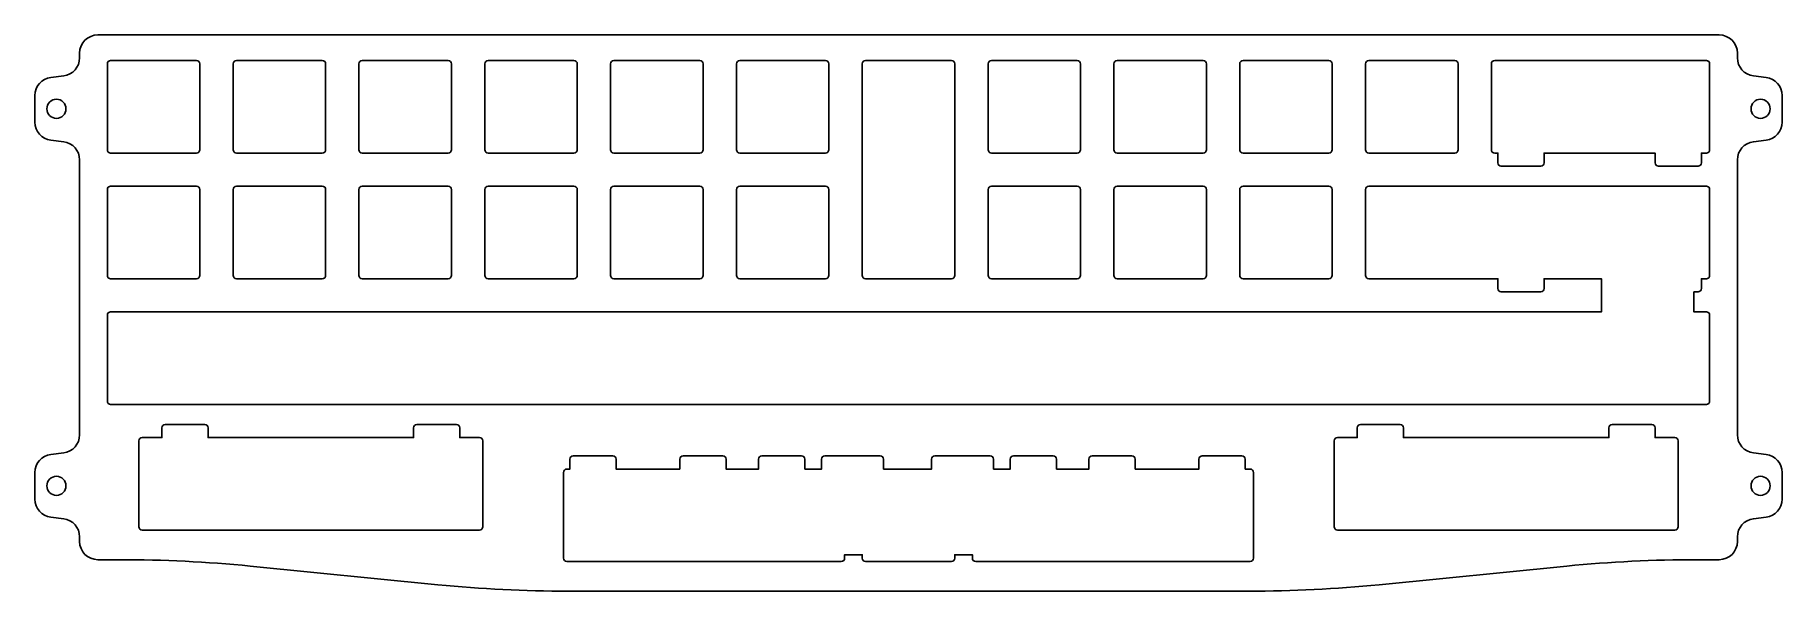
# Model space of a CAD drawing. Header units: millimetres. Extents: x -24 to 240, y 98 to 182.
import ezdxf

# ---------------------------------------------------------------- set-up
doc = ezdxf.new("R2010")
doc.units = ezdxf.units.MM
doc.header["$MEASUREMENT"] = 0
doc.layers.get('0').update_dxf_attribs({"lineweight": 0})

msp = doc.modelspace()

# ---------------------------------------------------------------- linework, layer by layer
at = {"color": 18, "lineweight": 25, "true_color": 0x000000}
for centre in [(-21.06, 170.83), (236.96, 170.83), (-21.06, 113.68), (236.96, 113.68)]:
    msp.add_circle(centre, 1.45, dxfattribs=at)
for points, knots in [([(230.7, 182.03), (230.7, 182.03), (-14.8, 182.03), (-14.8, 182.03), (-16.32, 182.03), (-17.55, 180.8), (-17.55, 179.28), (-17.55, 179.28), (-17.55, 178.56), (-17.55, 178.56), (-17.55, 177.17), (-18.59, 176), (-19.96, 175.83), (-19.96, 175.83), (-21.9, 175.59), (-21.9, 175.59), (-23.28, 175.42), (-24.31, 174.25), (-24.31, 172.86), (-24.31, 172.86), (-24.31, 168.8), (-24.31, 168.8), (-24.31, 167.41), (-23.28, 166.24), (-21.9, 166.07), (-21.9, 166.07), (-19.96, 165.83), (-19.96, 165.83), (-18.59, 165.66), (-17.55, 164.49), (-17.55, 163.1), (-17.55, 163.1), (-17.55, 121.41), (-17.55, 121.41), (-17.55, 120.02), (-18.59, 118.85), (-19.96, 118.68), (-19.96, 118.68), (-21.9, 118.44), (-21.9, 118.44), (-23.28, 118.27), (-24.31, 117.1), (-24.31, 115.71), (-24.31, 115.71), (-24.31, 111.65), (-24.31, 111.65), (-24.31, 110.26), (-23.28, 109.09), (-21.9, 108.92), (-21.9, 108.92), (-19.96, 108.68), (-19.96, 108.68), (-18.59, 108.51), (-17.55, 107.34), (-17.55, 105.95), (-17.55, 105.95), (-17.55, 105.23), (-17.55, 105.23), (-17.55, 103.71), (-16.32, 102.48), (-14.8, 102.48), (-14.8, 102.48), (-11.46, 102.48), (-11.46, 102.48), (-4.87, 102.48), (1.71, 102.16), (8.27, 101.51), (8.27, 101.51), (36.71, 98.69), (36.71, 98.69), (43.25, 98.04), (49.82, 97.72), (56.39, 97.72), (56.39, 97.72), (159.51, 97.72), (159.51, 97.72), (166.08, 97.72), (172.65, 98.04), (179.19, 98.69), (179.19, 98.69), (207.63, 101.51), (207.63, 101.51), (214.19, 102.16), (220.77, 102.48), (227.37, 102.48), (227.37, 102.48), (230.7, 102.48), (230.7, 102.48), (232.22, 102.48), (233.45, 103.71), (233.45, 105.23), (233.45, 105.23), (233.45, 105.95), (233.45, 105.95), (233.45, 107.34), (234.49, 108.51), (235.87, 108.68), (235.87, 108.68), (237.8, 108.92), (237.8, 108.92), (239.18, 109.09), (240.21, 110.26), (240.21, 111.65), (240.21, 111.65), (240.21, 115.71), (240.21, 115.71), (240.21, 117.1), (239.18, 118.27), (237.8, 118.44), (237.8, 118.44), (235.87, 118.68), (235.87, 118.68), (234.49, 118.85), (233.45, 120.02), (233.45, 121.41), (233.45, 121.41), (233.45, 163.1), (233.45, 163.1), (233.45, 164.49), (234.49, 165.66), (235.87, 165.83), (235.87, 165.83), (237.8, 166.07), (237.8, 166.07), (239.18, 166.24), (240.21, 167.41), (240.21, 168.8), (240.21, 168.8), (240.21, 172.86), (240.21, 172.86), (240.21, 174.25), (239.18, 175.42), (237.8, 175.59), (237.8, 175.59), (235.87, 175.83), (235.87, 175.83), (234.49, 176), (233.45, 177.17), (233.45, 178.56), (233.45, 178.56), (233.45, 179.28), (233.45, 179.28), (233.45, 180.8), (232.22, 182.03), (230.7, 182.03)], [0, 0, 0, 0, 1, 1, 1, 2, 2, 2, 3, 3, 3, 4, 4, 4, 5, 5, 5, 6, 6, 6, 7, 7, 7, 8, 8, 8, 9, 9, 9, 10, 10, 10, 11, 11, 11, 12, 12, 12, 13, 13, 13, 14, 14, 14, 15, 15, 15, 16, 16, 16, 17, 17, 17, 18, 18, 18, 19, 19, 19, 20, 20, 20, 21, 21, 21, 22, 22, 22, 23, 23, 23, 24, 24, 24, 25, 25, 25, 26, 26, 26, 27, 27, 27, 28, 28, 28, 29, 29, 29, 30, 30, 30, 31, 31, 31, 32, 32, 32, 33, 33, 33, 34, 34, 34, 35, 35, 35, 36, 36, 36, 37, 37, 37, 38, 38, 38, 39, 39, 39, 40, 40, 40, 41, 41, 41, 42, 42, 42, 43, 43, 43, 44, 44, 44, 45, 45, 45, 46, 46, 46, 47, 47, 47, 48, 48, 48, 48]), ([(-13.35, 164.63), (-13.35, 164.63), (-13.35, 177.63), (-13.35, 177.63), (-13.35, 177.91), (-13.13, 178.13), (-12.85, 178.13), (-12.85, 178.13), (0.15, 178.13), (0.15, 178.13), (0.43, 178.13), (0.65, 177.91), (0.65, 177.63), (0.65, 177.63), (0.65, 164.63), (0.65, 164.63), (0.65, 164.36), (0.43, 164.13), (0.15, 164.13), (0.15, 164.13), (-12.85, 164.13), (-12.85, 164.13), (-13.13, 164.13), (-13.35, 164.36), (-13.35, 164.63)], [0, 0, 0, 0, 1, 1, 1, 2, 2, 2, 3, 3, 3, 4, 4, 4, 5, 5, 5, 6, 6, 6, 7, 7, 7, 8, 8, 8, 8]), ([(6.2, 178.13), (5.92, 178.13), (5.7, 177.91), (5.7, 177.63), (5.7, 177.63), (5.7, 164.63), (5.7, 164.63), (5.7, 164.36), (5.92, 164.13), (6.2, 164.13), (6.2, 164.13), (19.2, 164.13), (19.2, 164.13), (19.48, 164.13), (19.7, 164.36), (19.7, 164.63), (19.7, 164.63), (19.7, 177.63), (19.7, 177.63), (19.7, 177.91), (19.48, 178.13), (19.2, 178.13), (19.2, 178.13), (6.2, 178.13), (6.2, 178.13)], [0, 0, 0, 0, 1, 1, 1, 2, 2, 2, 3, 3, 3, 4, 4, 4, 5, 5, 5, 6, 6, 6, 7, 7, 7, 8, 8, 8, 8]), ([(38.75, 177.63), (38.75, 177.63), (38.75, 164.63), (38.75, 164.63), (38.75, 164.36), (38.53, 164.13), (38.25, 164.13), (38.25, 164.13), (25.25, 164.13), (25.25, 164.13), (24.97, 164.13), (24.75, 164.36), (24.75, 164.63), (24.75, 164.63), (24.75, 177.63), (24.75, 177.63), (24.75, 177.91), (24.97, 178.13), (25.25, 178.13), (25.25, 178.13), (38.25, 178.13), (38.25, 178.13), (38.53, 178.13), (38.75, 177.91), (38.75, 177.63)], [0, 0, 0, 0, 1, 1, 1, 2, 2, 2, 3, 3, 3, 4, 4, 4, 5, 5, 5, 6, 6, 6, 7, 7, 7, 8, 8, 8, 8]), ([(57.3, 164.13), (57.3, 164.13), (44.3, 164.13), (44.3, 164.13), (44.02, 164.13), (43.8, 164.36), (43.8, 164.63), (43.8, 164.63), (43.8, 177.63), (43.8, 177.63), (43.8, 177.91), (44.02, 178.13), (44.3, 178.13), (44.3, 178.13), (57.3, 178.13), (57.3, 178.13), (57.58, 178.13), (57.8, 177.91), (57.8, 177.63), (57.8, 177.63), (57.8, 164.63), (57.8, 164.63), (57.8, 164.36), (57.58, 164.13), (57.3, 164.13)], [0, 0, 0, 0, 1, 1, 1, 2, 2, 2, 3, 3, 3, 4, 4, 4, 5, 5, 5, 6, 6, 6, 7, 7, 7, 8, 8, 8, 8]), ([(62.85, 164.63), (62.85, 164.36), (63.07, 164.13), (63.35, 164.13), (63.35, 164.13), (76.35, 164.13), (76.35, 164.13), (76.63, 164.13), (76.85, 164.36), (76.85, 164.63), (76.85, 164.63), (76.85, 177.63), (76.85, 177.63), (76.85, 177.91), (76.63, 178.13), (76.35, 178.13), (76.35, 178.13), (63.35, 178.13), (63.35, 178.13), (63.07, 178.13), (62.85, 177.91), (62.85, 177.63), (62.85, 177.63), (62.85, 164.63), (62.85, 164.63)], [0, 0, 0, 0, 1, 1, 1, 2, 2, 2, 3, 3, 3, 4, 4, 4, 5, 5, 5, 6, 6, 6, 7, 7, 7, 8, 8, 8, 8]), ([(81.9, 164.63), (81.9, 164.36), (82.12, 164.13), (82.4, 164.13), (82.4, 164.13), (95.4, 164.13), (95.4, 164.13), (95.68, 164.13), (95.9, 164.36), (95.9, 164.63), (95.9, 164.63), (95.9, 177.63), (95.9, 177.63), (95.9, 177.91), (95.68, 178.13), (95.4, 178.13), (95.4, 178.13), (82.4, 178.13), (82.4, 178.13), (82.12, 178.13), (81.9, 177.91), (81.9, 177.63), (81.9, 177.63), (81.9, 164.63), (81.9, 164.63)], [0, 0, 0, 0, 1, 1, 1, 2, 2, 2, 3, 3, 3, 4, 4, 4, 5, 5, 5, 6, 6, 6, 7, 7, 7, 8, 8, 8, 8]), ([(100.95, 145.58), (100.95, 145.58), (100.95, 177.63), (100.95, 177.63), (100.95, 177.91), (101.17, 178.13), (101.45, 178.13), (101.45, 178.13), (114.45, 178.13), (114.45, 178.13), (114.73, 178.13), (114.95, 177.91), (114.95, 177.63), (114.95, 177.63), (114.95, 145.58), (114.95, 145.58), (114.95, 145.31), (114.73, 145.08), (114.45, 145.08), (114.45, 145.08), (101.45, 145.08), (101.45, 145.08), (101.17, 145.08), (100.95, 145.31), (100.95, 145.58)], [0, 0, 0, 0, 1, 1, 1, 2, 2, 2, 3, 3, 3, 4, 4, 4, 5, 5, 5, 6, 6, 6, 7, 7, 7, 8, 8, 8, 8]), ([(134, 177.63), (134, 177.63), (134, 164.63), (134, 164.63), (134, 164.36), (133.78, 164.13), (133.5, 164.13), (133.5, 164.13), (120.5, 164.13), (120.5, 164.13), (120.22, 164.13), (120, 164.36), (120, 164.63), (120, 164.63), (120, 177.63), (120, 177.63), (120, 177.91), (120.22, 178.13), (120.5, 178.13), (120.5, 178.13), (133.5, 178.13), (133.5, 178.13), (133.78, 178.13), (134, 177.91), (134, 177.63)], [0, 0, 0, 0, 1, 1, 1, 2, 2, 2, 3, 3, 3, 4, 4, 4, 5, 5, 5, 6, 6, 6, 7, 7, 7, 8, 8, 8, 8]), ([(139.05, 164.63), (139.05, 164.63), (139.05, 177.63), (139.05, 177.63), (139.05, 177.91), (139.27, 178.13), (139.55, 178.13), (139.55, 178.13), (152.55, 178.13), (152.55, 178.13), (152.83, 178.13), (153.05, 177.91), (153.05, 177.63), (153.05, 177.63), (153.05, 164.63), (153.05, 164.63), (153.05, 164.36), (152.83, 164.13), (152.55, 164.13), (152.55, 164.13), (139.55, 164.13), (139.55, 164.13), (139.27, 164.13), (139.05, 164.36), (139.05, 164.63)], [0, 0, 0, 0, 1, 1, 1, 2, 2, 2, 3, 3, 3, 4, 4, 4, 5, 5, 5, 6, 6, 6, 7, 7, 7, 8, 8, 8, 8]), ([(158.6, 178.13), (158.32, 178.13), (158.1, 177.91), (158.1, 177.63), (158.1, 177.63), (158.1, 164.63), (158.1, 164.63), (158.1, 164.36), (158.32, 164.13), (158.6, 164.13), (158.6, 164.13), (171.6, 164.13), (171.6, 164.13), (171.88, 164.13), (172.1, 164.36), (172.1, 164.63), (172.1, 164.63), (172.1, 177.63), (172.1, 177.63), (172.1, 177.91), (171.88, 178.13), (171.6, 178.13), (171.6, 178.13), (158.6, 178.13), (158.6, 178.13)], [0, 0, 0, 0, 1, 1, 1, 2, 2, 2, 3, 3, 3, 4, 4, 4, 5, 5, 5, 6, 6, 6, 7, 7, 7, 8, 8, 8, 8]), ([(177.15, 164.63), (177.15, 164.63), (177.15, 177.63), (177.15, 177.63), (177.15, 177.91), (177.37, 178.13), (177.65, 178.13), (177.65, 178.13), (190.65, 178.13), (190.65, 178.13), (190.93, 178.13), (191.15, 177.91), (191.15, 177.63), (191.15, 177.63), (191.15, 164.63), (191.15, 164.63), (191.15, 164.36), (190.93, 164.13), (190.65, 164.13), (190.65, 164.13), (177.65, 164.13), (177.65, 164.13), (177.37, 164.13), (177.15, 164.36), (177.15, 164.63)], [0, 0, 0, 0, 1, 1, 1, 2, 2, 2, 3, 3, 3, 4, 4, 4, 5, 5, 5, 6, 6, 6, 7, 7, 7, 8, 8, 8, 8]), ([(228.75, 178.13), (228.75, 178.13), (196.7, 178.13), (196.7, 178.13), (196.42, 178.13), (196.2, 177.91), (196.2, 177.63), (196.2, 177.63), (196.2, 164.63), (196.2, 164.63), (196.2, 164.36), (196.42, 164.13), (196.7, 164.13), (196.7, 164.13), (197.18, 164.13), (197.18, 164.13), (197.18, 164.13), (197.18, 162.63), (197.18, 162.63), (197.18, 162.36), (197.4, 162.13), (197.68, 162.13), (197.68, 162.13), (203.68, 162.13), (203.68, 162.13), (203.95, 162.13), (204.18, 162.36), (204.18, 162.63), (204.18, 162.63), (204.18, 164.13), (204.18, 164.13), (204.18, 164.13), (220.99, 164.13), (220.99, 164.13), (220.99, 164.13), (220.99, 162.63), (220.99, 162.63), (220.99, 162.36), (221.21, 162.13), (221.49, 162.13), (221.49, 162.13), (227.49, 162.13), (227.49, 162.13), (227.77, 162.13), (227.99, 162.36), (227.99, 162.63), (227.99, 162.63), (227.99, 164.13), (227.99, 164.13), (227.99, 164.13), (228.75, 164.13), (228.75, 164.13), (229.03, 164.13), (229.25, 164.36), (229.25, 164.63), (229.25, 164.63), (229.25, 177.63), (229.25, 177.63), (229.25, 177.91), (229.03, 178.13), (228.75, 178.13)], [0, 0, 0, 0, 1, 1, 1, 2, 2, 2, 3, 3, 3, 4, 4, 4, 5, 5, 5, 6, 6, 6, 7, 7, 7, 8, 8, 8, 9, 9, 9, 10, 10, 10, 11, 11, 11, 12, 12, 12, 13, 13, 13, 14, 14, 14, 15, 15, 15, 16, 16, 16, 17, 17, 17, 18, 18, 18, 19, 19, 19, 20, 20, 20, 20]), ([(-13.35, 145.58), (-13.35, 145.58), (-13.35, 158.58), (-13.35, 158.58), (-13.35, 158.86), (-13.13, 159.08), (-12.85, 159.08), (-12.85, 159.08), (0.15, 159.08), (0.15, 159.08), (0.43, 159.08), (0.65, 158.86), (0.65, 158.58), (0.65, 158.58), (0.65, 145.58), (0.65, 145.58), (0.65, 145.31), (0.43, 145.08), (0.15, 145.08), (0.15, 145.08), (-12.85, 145.08), (-12.85, 145.08), (-13.13, 145.08), (-13.35, 145.31), (-13.35, 145.58)], [0, 0, 0, 0, 1, 1, 1, 2, 2, 2, 3, 3, 3, 4, 4, 4, 5, 5, 5, 6, 6, 6, 7, 7, 7, 8, 8, 8, 8]), ([(227.49, 143.08), (227.77, 143.08), (227.99, 143.31), (227.99, 143.58), (227.99, 143.58), (227.99, 145.08), (227.99, 145.08), (227.99, 145.08), (228.75, 145.08), (228.75, 145.08), (229.03, 145.08), (229.25, 145.31), (229.25, 145.58), (229.25, 145.58), (229.25, 158.58), (229.25, 158.58), (229.25, 158.86), (229.03, 159.08), (228.75, 159.08), (228.75, 159.08), (177.65, 159.08), (177.65, 159.08), (177.37, 159.08), (177.15, 158.86), (177.15, 158.58), (177.15, 158.58), (177.15, 145.58), (177.15, 145.58), (177.15, 145.31), (177.37, 145.08), (177.65, 145.08), (177.65, 145.08), (197.18, 145.08), (197.18, 145.08), (197.18, 145.08), (197.18, 143.58), (197.18, 143.58), (197.18, 143.31), (197.4, 143.08), (197.68, 143.08), (197.68, 143.08), (203.68, 143.08), (203.68, 143.08), (203.95, 143.08), (204.18, 143.31), (204.18, 143.58), (204.18, 143.58), (204.18, 145.08), (204.18, 145.08), (204.18, 145.08), (212.87, 145.08), (212.87, 145.08), (212.87, 145.08), (212.87, 140.03), (212.87, 140.03), (212.87, 140.03), (-12.85, 140.03), (-12.85, 140.03), (-13.13, 140.03), (-13.35, 139.81), (-13.35, 139.53), (-13.35, 139.53), (-13.35, 126.53), (-13.35, 126.53), (-13.35, 126.26), (-13.13, 126.03), (-12.85, 126.03), (-12.85, 126.03), (228.75, 126.03), (228.75, 126.03), (229.03, 126.03), (229.25, 126.26), (229.25, 126.53), (229.25, 126.53), (229.25, 139.53), (229.25, 139.53), (229.25, 139.81), (229.03, 140.03), (228.75, 140.03), (228.75, 140.03), (226.87, 140.03), (226.87, 140.03), (226.87, 140.03), (226.87, 143.08), (226.87, 143.08), (226.87, 143.08), (227.49, 143.08), (227.49, 143.08)], [0, 0, 0, 0, 1, 1, 1, 2, 2, 2, 3, 3, 3, 4, 4, 4, 5, 5, 5, 6, 6, 6, 7, 7, 7, 8, 8, 8, 9, 9, 9, 10, 10, 10, 11, 11, 11, 12, 12, 12, 13, 13, 13, 14, 14, 14, 15, 15, 15, 16, 16, 16, 17, 17, 17, 18, 18, 18, 19, 19, 19, 20, 20, 20, 21, 21, 21, 22, 22, 22, 23, 23, 23, 24, 24, 24, 25, 25, 25, 26, 26, 26, 27, 27, 27, 28, 28, 28, 29, 29, 29, 29]), ([(6.2, 159.08), (5.92, 159.08), (5.7, 158.86), (5.7, 158.58), (5.7, 158.58), (5.7, 145.58), (5.7, 145.58), (5.7, 145.31), (5.92, 145.08), (6.2, 145.08), (6.2, 145.08), (19.2, 145.08), (19.2, 145.08), (19.48, 145.08), (19.7, 145.31), (19.7, 145.58), (19.7, 145.58), (19.7, 158.58), (19.7, 158.58), (19.7, 158.86), (19.48, 159.08), (19.2, 159.08), (19.2, 159.08), (6.2, 159.08), (6.2, 159.08)], [0, 0, 0, 0, 1, 1, 1, 2, 2, 2, 3, 3, 3, 4, 4, 4, 5, 5, 5, 6, 6, 6, 7, 7, 7, 8, 8, 8, 8]), ([(38.75, 158.58), (38.75, 158.58), (38.75, 145.58), (38.75, 145.58), (38.75, 145.31), (38.53, 145.08), (38.25, 145.08), (38.25, 145.08), (25.25, 145.08), (25.25, 145.08), (24.97, 145.08), (24.75, 145.31), (24.75, 145.58), (24.75, 145.58), (24.75, 158.58), (24.75, 158.58), (24.75, 158.86), (24.97, 159.08), (25.25, 159.08), (25.25, 159.08), (38.25, 159.08), (38.25, 159.08), (38.53, 159.08), (38.75, 158.86), (38.75, 158.58)], [0, 0, 0, 0, 1, 1, 1, 2, 2, 2, 3, 3, 3, 4, 4, 4, 5, 5, 5, 6, 6, 6, 7, 7, 7, 8, 8, 8, 8]), ([(57.3, 145.08), (57.3, 145.08), (44.3, 145.08), (44.3, 145.08), (44.02, 145.08), (43.8, 145.31), (43.8, 145.58), (43.8, 145.58), (43.8, 158.58), (43.8, 158.58), (43.8, 158.86), (44.02, 159.08), (44.3, 159.08), (44.3, 159.08), (57.3, 159.08), (57.3, 159.08), (57.58, 159.08), (57.8, 158.86), (57.8, 158.58), (57.8, 158.58), (57.8, 145.58), (57.8, 145.58), (57.8, 145.31), (57.58, 145.08), (57.3, 145.08)], [0, 0, 0, 0, 1, 1, 1, 2, 2, 2, 3, 3, 3, 4, 4, 4, 5, 5, 5, 6, 6, 6, 7, 7, 7, 8, 8, 8, 8]), ([(62.85, 145.58), (62.85, 145.31), (63.07, 145.08), (63.35, 145.08), (63.35, 145.08), (76.35, 145.08), (76.35, 145.08), (76.63, 145.08), (76.85, 145.31), (76.85, 145.58), (76.85, 145.58), (76.85, 158.58), (76.85, 158.58), (76.85, 158.86), (76.63, 159.08), (76.35, 159.08), (76.35, 159.08), (63.35, 159.08), (63.35, 159.08), (63.07, 159.08), (62.85, 158.86), (62.85, 158.58), (62.85, 158.58), (62.85, 145.58), (62.85, 145.58)], [0, 0, 0, 0, 1, 1, 1, 2, 2, 2, 3, 3, 3, 4, 4, 4, 5, 5, 5, 6, 6, 6, 7, 7, 7, 8, 8, 8, 8]), ([(81.9, 145.58), (81.9, 145.31), (82.12, 145.08), (82.4, 145.08), (82.4, 145.08), (95.4, 145.08), (95.4, 145.08), (95.68, 145.08), (95.9, 145.31), (95.9, 145.58), (95.9, 145.58), (95.9, 158.58), (95.9, 158.58), (95.9, 158.86), (95.68, 159.08), (95.4, 159.08), (95.4, 159.08), (82.4, 159.08), (82.4, 159.08), (82.12, 159.08), (81.9, 158.86), (81.9, 158.58), (81.9, 158.58), (81.9, 145.58), (81.9, 145.58)], [0, 0, 0, 0, 1, 1, 1, 2, 2, 2, 3, 3, 3, 4, 4, 4, 5, 5, 5, 6, 6, 6, 7, 7, 7, 8, 8, 8, 8]), ([(134, 158.58), (134, 158.58), (134, 145.58), (134, 145.58), (134, 145.31), (133.78, 145.08), (133.5, 145.08), (133.5, 145.08), (120.5, 145.08), (120.5, 145.08), (120.22, 145.08), (120, 145.31), (120, 145.58), (120, 145.58), (120, 158.58), (120, 158.58), (120, 158.86), (120.22, 159.08), (120.5, 159.08), (120.5, 159.08), (133.5, 159.08), (133.5, 159.08), (133.78, 159.08), (134, 158.86), (134, 158.58)], [0, 0, 0, 0, 1, 1, 1, 2, 2, 2, 3, 3, 3, 4, 4, 4, 5, 5, 5, 6, 6, 6, 7, 7, 7, 8, 8, 8, 8]), ([(153.05, 158.58), (153.05, 158.86), (152.83, 159.08), (152.55, 159.08), (152.55, 159.08), (139.55, 159.08), (139.55, 159.08), (139.27, 159.08), (139.05, 158.86), (139.05, 158.58), (139.05, 158.58), (139.05, 145.58), (139.05, 145.58), (139.05, 145.31), (139.27, 145.08), (139.55, 145.08), (139.55, 145.08), (152.55, 145.08), (152.55, 145.08), (152.83, 145.08), (153.05, 145.31), (153.05, 145.58), (153.05, 145.58), (153.05, 158.58), (153.05, 158.58)], [0, 0, 0, 0, 1, 1, 1, 2, 2, 2, 3, 3, 3, 4, 4, 4, 5, 5, 5, 6, 6, 6, 7, 7, 7, 8, 8, 8, 8]), ([(158.6, 159.08), (158.32, 159.08), (158.1, 158.86), (158.1, 158.58), (158.1, 158.58), (158.1, 145.58), (158.1, 145.58), (158.1, 145.31), (158.32, 145.08), (158.6, 145.08), (158.6, 145.08), (171.6, 145.08), (171.6, 145.08), (171.88, 145.08), (172.1, 145.31), (172.1, 145.58), (172.1, 145.58), (172.1, 158.58), (172.1, 158.58), (172.1, 158.86), (171.88, 159.08), (171.6, 159.08), (171.6, 159.08), (158.6, 159.08), (158.6, 159.08)], [0, 0, 0, 0, 1, 1, 1, 2, 2, 2, 3, 3, 3, 4, 4, 4, 5, 5, 5, 6, 6, 6, 7, 7, 7, 8, 8, 8, 8]), ([(43.01, 120.98), (43.01, 120.98), (40.01, 120.98), (40.01, 120.98), (40.01, 120.98), (40.01, 122.48), (40.01, 122.48), (40.01, 122.76), (39.79, 122.98), (39.51, 122.98), (39.51, 122.98), (33.51, 122.98), (33.51, 122.98), (33.24, 122.98), (33.01, 122.76), (33.01, 122.48), (33.01, 122.48), (33.01, 120.98), (33.01, 120.98), (33.01, 120.98), (23.96, 120.98), (23.96, 120.98), (23.96, 120.98), (10.96, 120.98), (10.96, 120.98), (10.96, 120.98), (1.91, 120.98), (1.91, 120.98), (1.91, 120.98), (1.91, 122.48), (1.91, 122.48), (1.91, 122.76), (1.69, 122.98), (1.41, 122.98), (1.41, 122.98), (-4.59, 122.98), (-4.59, 122.98), (-4.86, 122.98), (-5.09, 122.76), (-5.09, 122.48), (-5.09, 122.48), (-5.09, 120.98), (-5.09, 120.98), (-5.09, 120.98), (-8.09, 120.98), (-8.09, 120.98), (-8.36, 120.98), (-8.59, 120.76), (-8.59, 120.48), (-8.59, 120.48), (-8.59, 107.48), (-8.59, 107.48), (-8.59, 107.21), (-8.36, 106.98), (-8.09, 106.98), (-8.09, 106.98), (10.96, 106.98), (10.96, 106.98), (10.96, 106.98), (23.96, 106.98), (23.96, 106.98), (23.96, 106.98), (43.01, 106.98), (43.01, 106.98), (43.29, 106.98), (43.51, 107.21), (43.51, 107.48), (43.51, 107.48), (43.51, 120.48), (43.51, 120.48), (43.51, 120.76), (43.29, 120.98), (43.01, 120.98)], [0, 0, 0, 0, 1, 1, 1, 2, 2, 2, 3, 3, 3, 4, 4, 4, 5, 5, 5, 6, 6, 6, 7, 7, 7, 8, 8, 8, 9, 9, 9, 10, 10, 10, 11, 11, 11, 12, 12, 12, 13, 13, 13, 14, 14, 14, 15, 15, 15, 16, 16, 16, 17, 17, 17, 18, 18, 18, 19, 19, 19, 20, 20, 20, 21, 21, 21, 22, 22, 22, 23, 23, 23, 24, 24, 24, 24]), ([(223.99, 120.98), (223.99, 120.98), (220.99, 120.98), (220.99, 120.98), (220.99, 120.98), (220.99, 122.48), (220.99, 122.48), (220.99, 122.76), (220.76, 122.98), (220.49, 122.98), (220.49, 122.98), (214.49, 122.98), (214.49, 122.98), (214.21, 122.98), (213.99, 122.76), (213.99, 122.48), (213.99, 122.48), (213.99, 120.98), (213.99, 120.98), (213.99, 120.98), (204.94, 120.98), (204.94, 120.98), (204.94, 120.98), (191.94, 120.98), (191.94, 120.98), (191.94, 120.98), (182.89, 120.98), (182.89, 120.98), (182.89, 120.98), (182.89, 122.48), (182.89, 122.48), (182.89, 122.76), (182.66, 122.98), (182.39, 122.98), (182.39, 122.98), (176.39, 122.98), (176.39, 122.98), (176.11, 122.98), (175.89, 122.76), (175.89, 122.48), (175.89, 122.48), (175.89, 120.98), (175.89, 120.98), (175.89, 120.98), (172.89, 120.98), (172.89, 120.98), (172.61, 120.98), (172.39, 120.76), (172.39, 120.48), (172.39, 120.48), (172.39, 107.48), (172.39, 107.48), (172.39, 107.21), (172.61, 106.98), (172.89, 106.98), (172.89, 106.98), (191.94, 106.98), (191.94, 106.98), (191.94, 106.98), (204.94, 106.98), (204.94, 106.98), (204.94, 106.98), (223.99, 106.98), (223.99, 106.98), (224.26, 106.98), (224.49, 107.21), (224.49, 107.48), (224.49, 107.48), (224.49, 120.48), (224.49, 120.48), (224.49, 120.76), (224.26, 120.98), (223.99, 120.98)], [0, 0, 0, 0, 1, 1, 1, 2, 2, 2, 3, 3, 3, 4, 4, 4, 5, 5, 5, 6, 6, 6, 7, 7, 7, 8, 8, 8, 9, 9, 9, 10, 10, 10, 11, 11, 11, 12, 12, 12, 13, 13, 13, 14, 14, 14, 15, 15, 15, 16, 16, 16, 17, 17, 17, 18, 18, 18, 19, 19, 19, 20, 20, 20, 21, 21, 21, 22, 22, 22, 23, 23, 23, 24, 24, 24, 24]), ([(159.69, 116.22), (159.69, 116.22), (158.93, 116.22), (158.93, 116.22), (158.93, 116.22), (158.93, 117.72), (158.93, 117.72), (158.93, 118), (158.71, 118.22), (158.43, 118.22), (158.43, 118.22), (152.43, 118.22), (152.43, 118.22), (152.16, 118.22), (151.93, 118), (151.93, 117.72), (151.93, 117.72), (151.93, 116.22), (151.93, 116.22), (151.93, 116.22), (142.27, 116.22), (142.27, 116.22), (142.27, 116.22), (142.27, 117.72), (142.27, 117.72), (142.27, 118), (142.04, 118.22), (141.77, 118.22), (141.77, 118.22), (135.77, 118.22), (135.77, 118.22), (135.49, 118.22), (135.27, 118), (135.27, 117.72), (135.27, 117.72), (135.27, 116.22), (135.27, 116.22), (135.27, 116.22), (130.36, 116.22), (130.36, 116.22), (130.36, 116.22), (130.36, 117.72), (130.36, 117.72), (130.36, 118), (130.14, 118.22), (129.86, 118.22), (129.86, 118.22), (123.86, 118.22), (123.86, 118.22), (123.58, 118.22), (123.36, 118), (123.36, 117.72), (123.36, 117.72), (123.36, 116.22), (123.36, 116.22), (123.36, 116.22), (120.83, 116.22), (120.83, 116.22), (120.83, 116.22), (120.83, 117.72), (120.83, 117.72), (120.83, 118), (120.61, 118.22), (120.33, 118.22), (120.33, 118.22), (117.95, 118.22), (117.95, 118.22), (117.95, 118.22), (114.33, 118.22), (114.33, 118.22), (114.33, 118.22), (111.95, 118.22), (111.95, 118.22), (111.68, 118.22), (111.45, 118), (111.45, 117.72), (111.45, 117.72), (111.45, 116.22), (111.45, 116.22), (111.45, 116.22), (104.17, 116.22), (104.17, 116.22), (104.17, 116.22), (104.17, 117.72), (104.17, 117.72), (104.17, 118), (103.94, 118.22), (103.67, 118.22), (103.67, 118.22), (101.28, 118.22), (101.28, 118.22), (101.28, 118.22), (97.67, 118.22), (97.67, 118.22), (97.67, 118.22), (95.28, 118.22), (95.28, 118.22), (95.01, 118.22), (94.78, 118), (94.78, 117.72), (94.78, 117.72), (94.78, 116.22), (94.78, 116.22), (94.78, 116.22), (92.26, 116.22), (92.26, 116.22), (92.26, 116.22), (92.26, 117.72), (92.26, 117.72), (92.26, 118), (92.04, 118.22), (91.76, 118.22), (91.76, 118.22), (85.76, 118.22), (85.76, 118.22), (85.48, 118.22), (85.26, 118), (85.26, 117.72), (85.26, 117.72), (85.26, 116.22), (85.26, 116.22), (85.26, 116.22), (80.32, 116.22), (80.32, 116.22), (80.32, 116.22), (80.32, 117.72), (80.32, 117.72), (80.32, 118), (80.1, 118.22), (79.82, 118.22), (79.82, 118.22), (73.82, 118.22), (73.82, 118.22), (73.55, 118.22), (73.32, 118), (73.32, 117.72), (73.32, 117.72), (73.32, 116.22), (73.32, 116.22), (73.32, 116.22), (63.68, 116.22), (63.68, 116.22), (63.68, 116.22), (63.68, 117.72), (63.68, 117.72), (63.68, 118), (63.46, 118.22), (63.18, 118.22), (63.18, 118.22), (57.18, 118.22), (57.18, 118.22), (56.91, 118.22), (56.68, 118), (56.68, 117.72), (56.68, 117.72), (56.68, 116.22), (56.68, 116.22), (56.68, 116.22), (56.21, 116.22), (56.21, 116.22), (55.93, 116.22), (55.71, 116), (55.71, 115.72), (55.71, 115.72), (55.71, 102.72), (55.71, 102.72), (55.71, 102.44), (55.93, 102.22), (56.21, 102.22), (56.21, 102.22), (97.78, 102.22), (97.78, 102.22), (98.06, 102.22), (98.28, 102.44), (98.28, 102.72), (98.28, 102.72), (98.28, 103.22), (98.28, 103.22), (98.28, 103.22), (100.95, 103.22), (100.95, 103.22), (100.95, 103.22), (100.95, 102.72), (100.95, 102.72), (100.95, 102.44), (101.17, 102.22), (101.45, 102.22), (101.45, 102.22), (114.45, 102.22), (114.45, 102.22), (114.73, 102.22), (114.95, 102.44), (114.95, 102.72), (114.95, 102.72), (114.95, 103.22), (114.95, 103.22), (114.95, 103.22), (117.62, 103.22), (117.62, 103.22), (117.62, 103.22), (117.62, 102.72), (117.62, 102.72), (117.62, 102.44), (117.84, 102.22), (118.12, 102.22), (118.12, 102.22), (159.69, 102.22), (159.69, 102.22), (159.97, 102.22), (160.19, 102.44), (160.19, 102.72), (160.19, 102.72), (160.19, 115.72), (160.19, 115.72), (160.19, 116), (159.97, 116.22), (159.69, 116.22)], [0, 0, 0, 0, 1, 1, 1, 2, 2, 2, 3, 3, 3, 4, 4, 4, 5, 5, 5, 6, 6, 6, 7, 7, 7, 8, 8, 8, 9, 9, 9, 10, 10, 10, 11, 11, 11, 12, 12, 12, 13, 13, 13, 14, 14, 14, 15, 15, 15, 16, 16, 16, 17, 17, 17, 18, 18, 18, 19, 19, 19, 20, 20, 20, 21, 21, 21, 22, 22, 22, 23, 23, 23, 24, 24, 24, 25, 25, 25, 26, 26, 26, 27, 27, 27, 28, 28, 28, 29, 29, 29, 30, 30, 30, 31, 31, 31, 32, 32, 32, 33, 33, 33, 34, 34, 34, 35, 35, 35, 36, 36, 36, 37, 37, 37, 38, 38, 38, 39, 39, 39, 40, 40, 40, 41, 41, 41, 42, 42, 42, 43, 43, 43, 44, 44, 44, 45, 45, 45, 46, 46, 46, 47, 47, 47, 48, 48, 48, 49, 49, 49, 50, 50, 50, 51, 51, 51, 52, 52, 52, 53, 53, 53, 54, 54, 54, 55, 55, 55, 56, 56, 56, 57, 57, 57, 58, 58, 58, 59, 59, 59, 60, 60, 60, 61, 61, 61, 62, 62, 62, 63, 63, 63, 64, 64, 64, 65, 65, 65, 66, 66, 66, 67, 67, 67, 68, 68, 68, 69, 69, 69, 70, 70, 70, 71, 71, 71, 72, 72, 72, 72])]:
    msp.add_open_spline(points, degree=3, knots=knots, dxfattribs=at)

doc.saveas('drawing.dxf')
